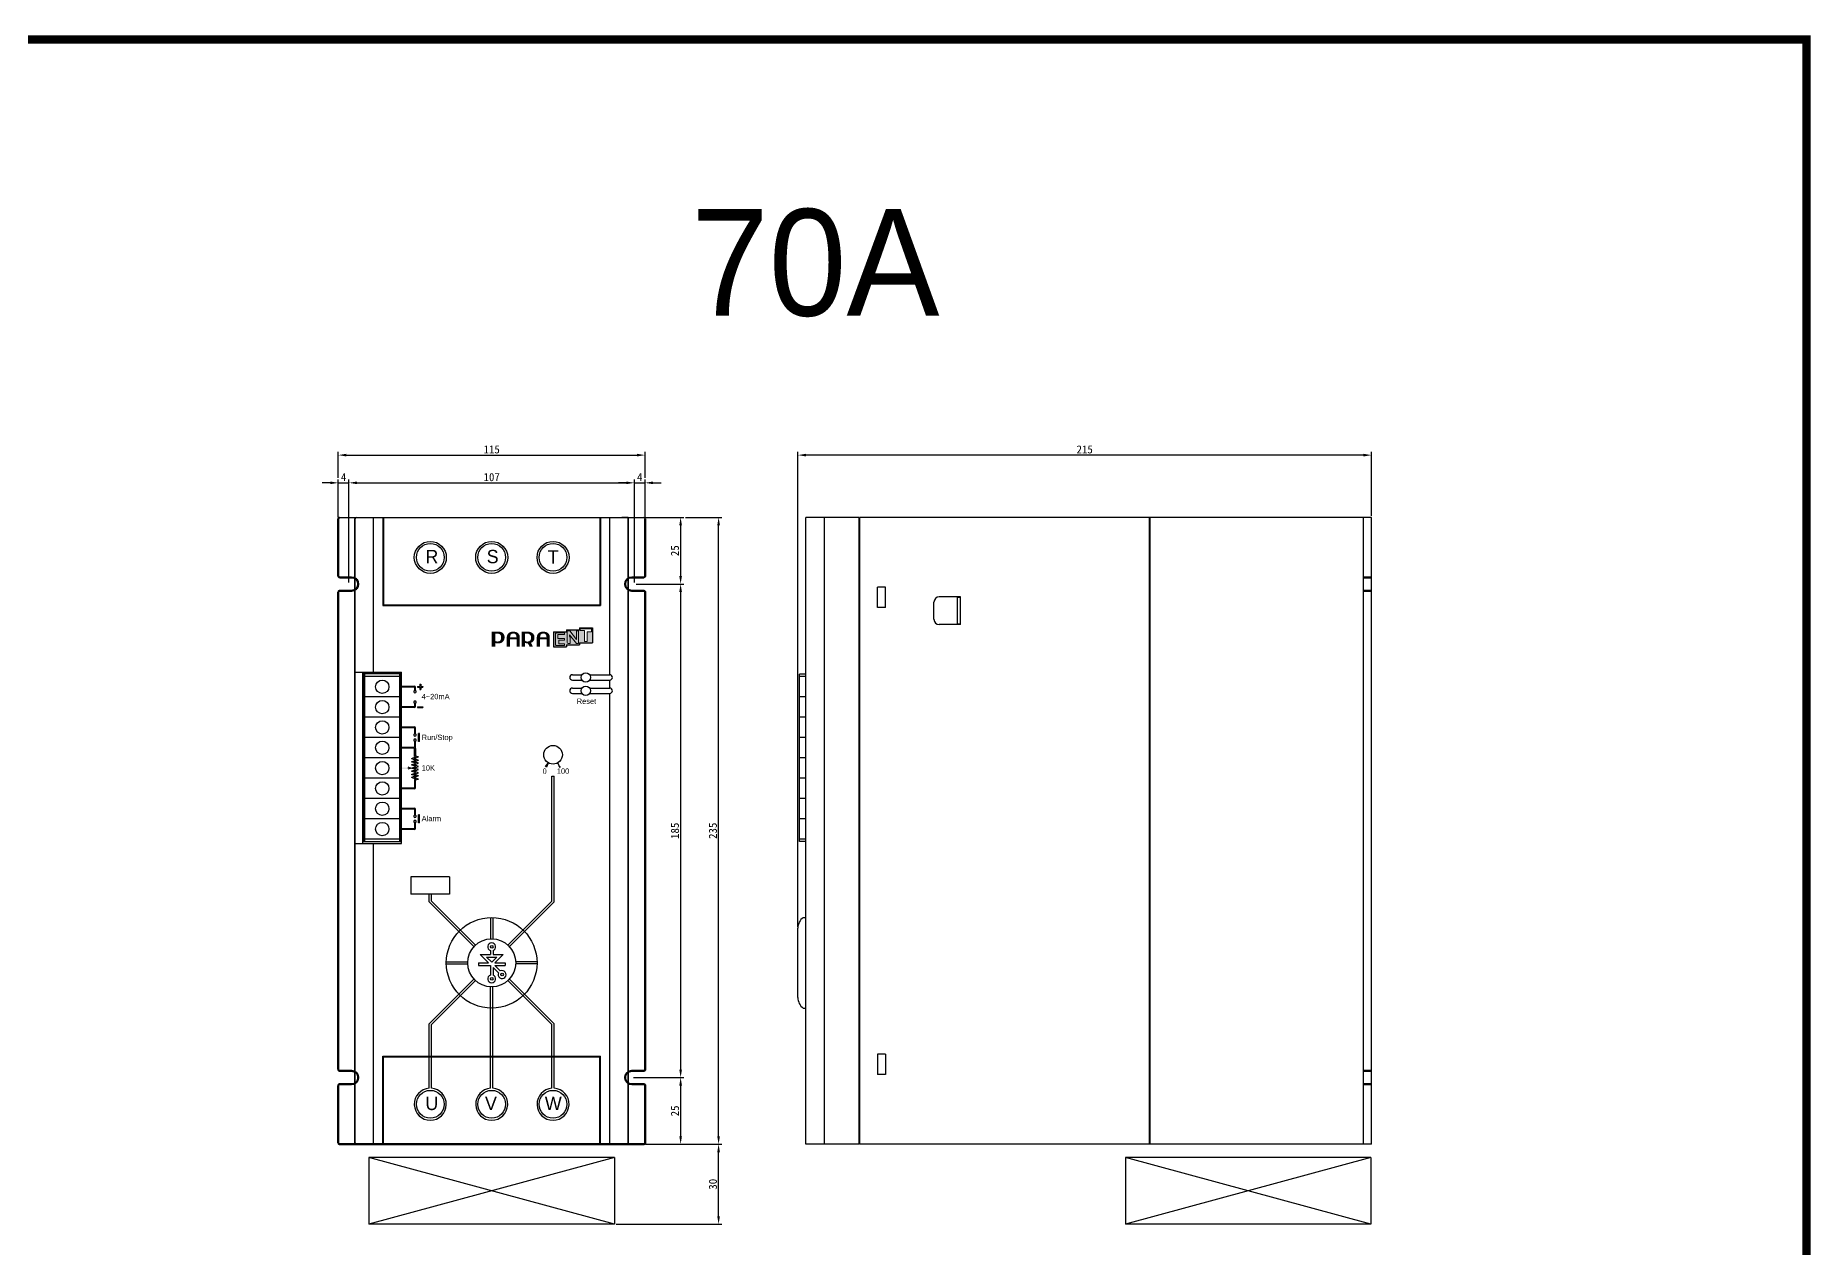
# Model space of a CAD drawing. Header units: millimetres. Extents: x 42 to 1285, y 51 to 922.
# Drawn here: x 619 to 1285, y 468 to 922 of the extents above; entities that cross this region are included whole.
import ezdxf

# ---------------------------------------------------------------- set-up
doc = ezdxf.new("R2010")
doc.units = ezdxf.units.MM
doc.layers.add('팬', color=7, linetype='Continuous')
doc.dimstyles.new('ISO-25', dxfattribs={"dimtxt": 3, "dimasz": 3, "dimexe": 1.25, "dimexo": 0.625, "dimtad": 1, "dimtxsty": 'Standard', "dimcen": 2.5, "dimclrd": 6, "dimclre": 6, "dimclrt": 1, "dimazin": 0, "dimtfac": 1, "dimtmove": 0, "dimatfit": 3, "dimfxl": 0, "dimarcsym": 0})

# ---------------------------------------------------------------- blocks, each defined once
blk = doc.blocks.new('*D19')
at = {"color": 6, "linetype": 'ByBlock', "lineweight": -2}
for p, q in [((847.98, 741.34), (862.43, 741.34)), ((861.18, 738.34), (861.18, 719.34)), ((844.48, 716.34), (862.43, 716.34))]:
    blk.add_line(p, q, dxfattribs=at)
at = {"color": 6, "linetype": 'ByBlock'}
for points in [[(860.68, 738.34), (861.68, 738.34), (861.18, 741.34)], [(860.68, 719.34), (861.68, 719.34), (861.18, 716.34)]]:
    blk.add_solid(points, dxfattribs=at)
at = {"layer": 'Defpoints', "color": 0, "linetype": 'ByBlock'}
for p in [(847.35, 741.34), (843.85, 716.34), (861.18, 716.34)]:
    blk.add_point(p, dxfattribs=at)
at = {"color": 1, "linetype": 'ByBlock', "insert": (859.06, 728.84), "char_height": 3, "attachment_point": 5, "rotation": 90}
blk.add_mtext('25', dxfattribs=at)
blk = doc.blocks.new('*D20')
at = {"color": 6, "linetype": 'ByBlock', "lineweight": -2}
for p, q in [((844.48, 716.34), (862.43, 716.34)), ((861.18, 713.34), (861.18, 534.34)), ((843.48, 531.34), (862.43, 531.34))]:
    blk.add_line(p, q, dxfattribs=at)
at = {"color": 6, "linetype": 'ByBlock'}
for points in [[(860.68, 713.34), (861.68, 713.34), (861.18, 716.34)], [(860.68, 534.34), (861.68, 534.34), (861.18, 531.34)]]:
    blk.add_solid(points, dxfattribs=at)
at = {"layer": 'Defpoints', "color": 0, "linetype": 'ByBlock'}
for p in [(843.85, 716.34), (842.85, 531.34), (861.18, 531.34)]:
    blk.add_point(p, dxfattribs=at)
at = {"color": 1, "linetype": 'ByBlock', "insert": (859.06, 623.84), "char_height": 3, "attachment_point": 5, "rotation": 90}
blk.add_mtext('185', dxfattribs=at)
blk = doc.blocks.new('*D21')
at = {"color": 6, "linetype": 'ByBlock', "lineweight": -2}
for p, q in [((843.48, 531.34), (862.43, 531.34)), ((861.18, 528.34), (861.18, 509.34)), ((847.98, 506.34), (862.43, 506.34))]:
    blk.add_line(p, q, dxfattribs=at)
at = {"color": 6, "linetype": 'ByBlock'}
for points in [[(860.68, 528.34), (861.68, 528.34), (861.18, 531.34)], [(860.68, 509.34), (861.68, 509.34), (861.18, 506.34)]]:
    blk.add_solid(points, dxfattribs=at)
at = {"layer": 'Defpoints', "color": 0, "linetype": 'ByBlock'}
for p in [(842.85, 531.34), (847.35, 506.34), (861.18, 506.34)]:
    blk.add_point(p, dxfattribs=at)
at = {"color": 1, "linetype": 'ByBlock', "insert": (859.06, 518.84), "char_height": 3, "attachment_point": 5, "rotation": 90}
blk.add_mtext('25', dxfattribs=at)
blk = doc.blocks.new('*D15')
at = {"color": 6, "linetype": 'ByBlock', "lineweight": -2}
for p, q in [((863.06, 741.34), (876.66, 741.34)), ((875.41, 509.34), (875.41, 738.34)), ((863.06, 506.34), (876.66, 506.34))]:
    blk.add_line(p, q, dxfattribs=at)
at = {"color": 6, "linetype": 'ByBlock'}
for points in [[(874.91, 738.34), (875.91, 738.34), (875.41, 741.34)], [(874.91, 509.34), (875.91, 509.34), (875.41, 506.34)]]:
    blk.add_solid(points, dxfattribs=at)
at = {"layer": 'Defpoints', "color": 0, "linetype": 'ByBlock'}
for p in [(862.43, 741.34), (875.41, 741.34), (862.43, 506.34)]:
    blk.add_point(p, dxfattribs=at)
at = {"color": 1, "linetype": 'ByBlock', "insert": (873.28, 623.84), "char_height": 3, "attachment_point": 5, "rotation": 90}
blk.add_mtext('235', dxfattribs=at)
blk = doc.blocks.new('*D22')
at = {"color": 6, "linetype": 'ByBlock', "lineweight": -2}
for p, q in [((729.85, 754.28), (726.85, 754.28)), ((732.85, 741.46), (732.85, 755.53)), ((732.85, 754.28), (736.85, 754.28)), ((736.85, 716.96), (736.85, 755.53)), ((739.85, 754.28), (742.85, 754.28))]:
    blk.add_line(p, q, dxfattribs=at)
at = {"color": 6, "linetype": 'ByBlock'}
for points in [[(729.85, 754.78), (729.85, 753.78), (732.85, 754.28)], [(739.85, 754.78), (739.85, 753.78), (736.85, 754.28)]]:
    blk.add_solid(points, dxfattribs=at)
at = {"layer": 'Defpoints', "color": 0, "linetype": 'ByBlock'}
for p in [(736.85, 754.28), (732.85, 740.84), (736.85, 716.34)]:
    blk.add_point(p, dxfattribs=at)
at = {"color": 1, "linetype": 'ByBlock', "insert": (734.85, 756.41), "char_height": 3, "attachment_point": 5}
blk.add_mtext('4', dxfattribs=at)
blk = doc.blocks.new('*D16')
at = {"color": 6, "linetype": 'ByBlock', "lineweight": -2}
for p, q in [((736.85, 716.96), (736.85, 755.53)), ((739.85, 754.28), (840.85, 754.28)), ((843.85, 716.96), (843.85, 755.53))]:
    blk.add_line(p, q, dxfattribs=at)
at = {"color": 6, "linetype": 'ByBlock'}
for points in [[(739.85, 754.78), (739.85, 753.78), (736.85, 754.28)], [(840.85, 754.78), (840.85, 753.78), (843.85, 754.28)]]:
    blk.add_solid(points, dxfattribs=at)
at = {"layer": 'Defpoints', "color": 0, "linetype": 'ByBlock'}
for p in [(843.85, 754.28), (736.85, 716.34), (843.85, 716.34)]:
    blk.add_point(p, dxfattribs=at)
at = {"color": 1, "linetype": 'ByBlock', "insert": (790.35, 756.41), "char_height": 3, "attachment_point": 5}
blk.add_mtext('107', dxfattribs=at)
blk = doc.blocks.new('*D23')
at = {"color": 6, "linetype": 'ByBlock', "lineweight": -2}
for p, q in [((840.85, 754.28), (837.85, 754.28)), ((843.85, 716.96), (843.85, 755.53)), ((843.85, 754.28), (847.85, 754.28)), ((847.85, 741.46), (847.85, 755.53)), ((850.85, 754.28), (853.85, 754.28))]:
    blk.add_line(p, q, dxfattribs=at)
at = {"color": 6, "linetype": 'ByBlock'}
for points in [[(840.85, 754.78), (840.85, 753.78), (843.85, 754.28)], [(850.85, 754.78), (850.85, 753.78), (847.85, 754.28)]]:
    blk.add_solid(points, dxfattribs=at)
at = {"layer": 'Defpoints', "color": 0, "linetype": 'ByBlock'}
for p in [(847.85, 754.28), (847.85, 740.84), (843.85, 716.34)]:
    blk.add_point(p, dxfattribs=at)
at = {"color": 1, "linetype": 'ByBlock', "insert": (845.85, 756.41), "char_height": 3, "attachment_point": 5}
blk.add_mtext('4', dxfattribs=at)
blk = doc.blocks.new('*D17')
at = {"color": 6, "linetype": 'ByBlock', "lineweight": -2}
for p, q in [((732.85, 756.16), (732.85, 765.92)), ((847.85, 756.16), (847.85, 765.92)), ((735.85, 764.67), (844.85, 764.67))]:
    blk.add_line(p, q, dxfattribs=at)
at = {"color": 6, "linetype": 'ByBlock'}
for points in [[(735.85, 765.17), (735.85, 764.17), (732.85, 764.67)], [(844.85, 765.17), (844.85, 764.17), (847.85, 764.67)]]:
    blk.add_solid(points, dxfattribs=at)
at = {"layer": 'Defpoints', "color": 0, "linetype": 'ByBlock'}
for p in [(847.85, 764.67), (732.85, 755.53), (847.85, 755.53)]:
    blk.add_point(p, dxfattribs=at)
at = {"color": 1, "linetype": 'ByBlock', "insert": (790.35, 766.79), "char_height": 3, "attachment_point": 5}
blk.add_mtext('115', dxfattribs=at)
blk = doc.blocks.new('*D25')
at = {"color": 6, "linetype": 'ByBlock', "lineweight": -2}
for p, q in [((905.14, 587.87), (905.14, 765.92)), ((1120.14, 741.96), (1120.14, 765.92)), ((1117.14, 764.67), (908.14, 764.67))]:
    blk.add_line(p, q, dxfattribs=at)
at = {"color": 6, "linetype": 'ByBlock'}
for points in [[(908.14, 765.17), (908.14, 764.17), (905.14, 764.67)], [(1117.14, 765.17), (1117.14, 764.17), (1120.14, 764.67)]]:
    blk.add_solid(points, dxfattribs=at)
at = {"layer": 'Defpoints', "color": 0, "linetype": 'ByBlock'}
for p in [(905.14, 764.67), (1120.14, 741.34), (905.14, 587.24)]:
    blk.add_point(p, dxfattribs=at)
at = {"color": 1, "linetype": 'ByBlock', "insert": (1012.64, 766.79), "char_height": 3, "attachment_point": 5}
blk.add_mtext('215', dxfattribs=at)
blk = doc.blocks.new('*D18')
at = {"color": 6, "lineweight": -2}
for p, q in [((847.98, 506.34), (876.66, 506.34)), ((875.41, 479.34), (875.41, 503.34)), ((836.98, 476.34), (876.66, 476.34))]:
    blk.add_line(p, q, dxfattribs=at)
at = {"color": 6}
for points in [[(874.91, 503.34), (875.91, 503.34), (875.41, 506.34)], [(874.91, 479.34), (875.91, 479.34), (875.41, 476.34)]]:
    blk.add_solid(points, dxfattribs=at)
at = {"layer": 'Defpoints', "color": 0}
for p in [(847.35, 506.34), (875.41, 506.34), (836.35, 476.34)]:
    blk.add_point(p, dxfattribs=at)
at = {"color": 1, "insert": (873.28, 491.34), "char_height": 3, "attachment_point": 5, "rotation": 90}
blk.add_mtext('30', dxfattribs=at)

msp = doc.modelspace()

# ---------------------------------------------------------------- hatches: boundary and pattern name
h = msp.add_hatch(color=3)
h.paths.add_polyline_path([(828.102, 699.963), (823.227, 699.963), (823.227, 699.213), (818.352, 699.213), (818.352, 698.463), (813.477, 698.463), (813.477, 692.838), (818.352, 692.838), (818.352, 693.588), (823.227, 693.588), (823.227, 694.338), (828.102, 694.338)])
h.paths.add_polyline_path([(823.526, 698.947), (823.528, 699.542), (827.807, 699.543), (827.807, 698.387), (826.161, 698.387), (826.154, 694.757), (825.17, 694.757), (825.16, 698.938)], flags=16)
h = msp.add_hatch(color=256)
edge = h.paths.add_edge_path()
edge.add_spline(control_points=[(793.577, 695.189), (793.366, 694.951), (793.054, 694.792), (792.57, 694.792), (792.457, 694.792), (792.294, 694.806), (792.089, 694.851), (791.882, 694.896), (791.772, 695.005), (791.721, 695.056), (791.721, 695.133), (791.721, 697.582), (791.721, 697.728), (791.856, 697.728), (792.626, 697.728), (792.626, 697.728), (793.069, 697.728), (793.362, 697.605), (793.575, 697.363), (793.797, 697.11), (793.865, 696.689), (793.865, 696.319), (793.865, 695.944), (793.795, 695.433), (793.577, 695.189)], knot_values=[0, 0, 0, 0, 1, 1, 1, 2, 2, 2, 3, 3, 3, 4, 4, 4, 5, 5, 5, 6, 6, 6, 7, 7, 7, 8, 8, 8, 8], degree=3, periodic=0)
edge = h.paths.add_edge_path(flags=16)
edge.add_spline(control_points=[(792.667, 698.49), (792.667, 698.49), (790.592, 698.49), (790.592, 698.49), (790.592, 698.49), (790.394, 698.49), (790.394, 698.49), (790.394, 698.49), (790.394, 692.838), (790.394, 692.838), (790.394, 692.838), (791.721, 692.838), (791.721, 692.838), (791.721, 692.838), (791.721, 694.017), (791.721, 694.204), (791.85, 694.159), (792.023, 694.069), (792.625, 694.051), (793.263, 694.031), (794.189, 694.241), (794.595, 694.736), (794.991, 695.22), (795.191, 695.75), (795.191, 696.311), (795.191, 696.972), (794.966, 697.533), (794.52, 697.977), (794.075, 698.422), (793.452, 698.49), (792.667, 698.49)], knot_values=[0, 0, 0, 0, 1, 1, 1, 2, 2, 2, 3, 3, 3, 4, 4, 4, 5, 5, 5, 6, 6, 6, 7, 7, 7, 8, 8, 8, 9, 9, 9, 10, 10, 10, 10], degree=3, periodic=0)
h = msp.add_hatch(color=256)
edge = h.paths.add_edge_path()
edge.add_spline(control_points=[(799.665, 696.348), (799.518, 696.348), (797.265, 696.348), (797.254, 696.348), (797.254, 696.349), (797.254, 696.372), (797.254, 696.372), (797.254, 696.681), (797.341, 697.218), (797.532, 697.436), (797.705, 697.634), (798.027, 697.813), (798.44, 697.813), (798.853, 697.813), (799.141, 697.682), (799.347, 697.475), (799.553, 697.27), (799.665, 696.68), (799.665, 696.371), (799.665, 696.371), (799.665, 696.356), (799.665, 696.348)], knot_values=[0, 0, 0, 0, 1, 1, 1, 2, 2, 2, 3, 3, 3, 4, 4, 4, 5, 5, 5, 6, 6, 6, 7, 7, 7, 7], degree=3, periodic=0)
edge = h.paths.add_edge_path(flags=16)
edge.add_spline(control_points=[(798.44, 698.489), (797.543, 698.489), (796.971, 698.259), (796.587, 697.805), (796.21, 697.361), (796.019, 696.983), (796.019, 696.45), (796.019, 696.45), (796.019, 692.838), (796.019, 692.838), (796.019, 692.838), (797.254, 692.838), (797.254, 692.838), (797.254, 692.838), (797.254, 694.531), (797.254, 695.633), (797.265, 695.633), (799.518, 695.633), (799.665, 695.633), (799.665, 695.485), (799.665, 692.838), (799.665, 692.838), (799.665, 692.838), (800.9, 692.838), (800.9, 692.838), (800.9, 692.838), (800.9, 696.45), (800.9, 696.45), (800.9, 696.983), (800.709, 697.361), (800.332, 697.805), (799.947, 698.259), (799.336, 698.489), (798.44, 698.489)], knot_values=[0, 0, 0, 0, 1, 1, 1, 2, 2, 2, 3, 3, 3, 4, 4, 4, 5, 5, 5, 6, 6, 6, 7, 7, 7, 8, 8, 8, 9, 9, 9, 10, 10, 10, 11, 11, 11, 11], degree=3, periodic=0)
h = msp.add_hatch(color=256)
edge = h.paths.add_edge_path()
edge.add_spline(control_points=[(804.771, 695.135), (804.511, 694.896), (804.196, 694.775), (803.757, 694.775), (803.637, 694.775), (803.48, 694.794), (803.333, 694.845), (803.197, 694.891), (802.929, 695.034), (802.892, 695.072), (802.892, 695.153), (802.892, 697.622), (802.892, 697.767), (803.027, 697.767), (803.876, 697.767), (803.876, 697.767), (804.269, 697.767), (804.5, 697.565), (804.747, 697.311), (804.995, 697.056), (805.115, 696.642), (805.115, 696.29), (805.115, 695.911), (805.029, 695.374), (804.771, 695.135)], knot_values=[0, 0, 0, 0, 1, 1, 1, 2, 2, 2, 3, 3, 3, 4, 4, 4, 5, 5, 5, 6, 6, 6, 7, 7, 7, 8, 8, 8, 8], degree=3, periodic=0)
edge = h.paths.add_edge_path(flags=16)
edge.add_spline(control_points=[(803.917, 698.49), (803.917, 698.49), (801.842, 698.49), (801.842, 698.49), (801.842, 698.49), (801.644, 698.49), (801.644, 698.49), (801.644, 698.49), (801.644, 692.838), (801.644, 692.838), (801.644, 692.838), (802.892, 692.838), (802.892, 692.838), (802.892, 692.838), (802.892, 694.067), (802.892, 694.25), (803.031, 694.206), (803.164, 694.17), (803.285, 694.15), (803.287, 694.15), (803.676, 694.098), (803.772, 694.085), (803.978, 693.944), (804.146, 693.66), (804.268, 693.475), (804.4, 693.275), (804.552, 692.838), (804.552, 692.838), (804.552, 692.838), (805.746, 692.838), (805.746, 692.838), (805.746, 692.838), (805.58, 693.5), (805.416, 693.76), (805.316, 693.919), (805.172, 694.076), (804.997, 694.235), (805.361, 694.392), (805.71, 694.615), (805.953, 694.904), (806.277, 695.29), (806.402, 695.753), (806.402, 696.281), (806.402, 696.995), (806.209, 697.417), (805.75, 697.847), (805.295, 698.273), (804.678, 698.49), (803.917, 698.49)], knot_values=[0, 0, 0, 0, 1, 1, 1, 2, 2, 2, 3, 3, 3, 4, 4, 4, 5, 5, 5, 6, 6, 6, 7, 7, 7, 8, 8, 8, 9, 9, 9, 10, 10, 10, 11, 11, 11, 12, 12, 12, 13, 13, 13, 14, 14, 14, 15, 15, 15, 16, 16, 16, 16], degree=3, periodic=0)
h = msp.add_hatch(color=256)
edge = h.paths.add_edge_path()
edge.add_spline(control_points=[(810.915, 696.348), (810.768, 696.348), (808.515, 696.348), (808.504, 696.348), (808.504, 696.349), (808.504, 696.372), (808.504, 696.372), (808.504, 696.681), (808.591, 697.218), (808.782, 697.436), (808.955, 697.634), (809.277, 697.813), (809.69, 697.813), (810.103, 697.813), (810.391, 697.682), (810.597, 697.475), (810.803, 697.27), (810.915, 696.68), (810.915, 696.371), (810.915, 696.371), (810.915, 696.356), (810.915, 696.348)], knot_values=[0, 0, 0, 0, 1, 1, 1, 2, 2, 2, 3, 3, 3, 4, 4, 4, 5, 5, 5, 6, 6, 6, 7, 7, 7, 7], degree=3, periodic=0)
edge = h.paths.add_edge_path(flags=16)
edge.add_spline(control_points=[(809.69, 698.489), (808.793, 698.489), (808.221, 698.259), (807.837, 697.805), (807.46, 697.361), (807.269, 696.983), (807.269, 696.45), (807.269, 696.45), (807.269, 692.838), (807.269, 692.838), (807.269, 692.838), (808.504, 692.838), (808.504, 692.838), (808.504, 692.838), (808.504, 694.531), (808.504, 695.633), (808.515, 695.633), (810.768, 695.633), (810.915, 695.633), (810.915, 695.485), (810.915, 692.838), (810.915, 692.838), (810.915, 692.838), (812.15, 692.838), (812.15, 692.838), (812.15, 692.838), (812.15, 696.45), (812.15, 696.45), (812.15, 696.983), (811.959, 697.361), (811.582, 697.805), (811.197, 698.259), (810.586, 698.489), (809.69, 698.489)], knot_values=[0, 0, 0, 0, 1, 1, 1, 2, 2, 2, 3, 3, 3, 4, 4, 4, 5, 5, 5, 6, 6, 6, 7, 7, 7, 8, 8, 8, 9, 9, 9, 10, 10, 10, 11, 11, 11, 11], degree=3, periodic=0)
h = msp.add_hatch(color=7)
h.paths.add_polyline_path([(761.402, 626.905), (761.402, 624.798, -0.4142136), (761.302, 624.698), (756.602, 624.698), (756.602, 624.298), (761.302, 624.298, 0.4142136), (761.802, 624.798), (761.802, 626.905, 4.2651609)])
h.paths.add_polyline_path([(761.802, 629.711), (761.802, 631.818, 0.4142136), (761.302, 632.318), (756.602, 632.318), (756.602, 631.918), (761.302, 631.918, -0.4142136), (761.402, 631.818), (761.402, 629.711, 4.2651609)])
h.paths.add_polyline_path([(763.252, 629.808), (762.952, 629.808), (762.952, 626.808), (763.252, 626.808)])
h.paths.add_polyline_path([(758.902, 647.758), (758.902, 647.558), (756.602, 647.558), (756.602, 647.158), (758.902, 647.158), (758.902, 646.958), (760.102, 647.358)], flags=17)
h.paths.add_polyline_path([(761.802, 642.793), (762.962, 643.201), (761.275, 643.795), (762.962, 644.389), (761.275, 644.982), (762.962, 645.576), (761.275, 646.17), (762.962, 646.764), (761.275, 647.358), (762.962, 647.952), (761.275, 648.546), (762.962, 649.139), (761.275, 649.733), (762.962, 650.327), (761.275, 650.921), (762.962, 651.515), (761.802, 651.923), (761.802, 654.678, 0.1622668), (761.702, 654.978, 0.1622668), (761.802, 655.278), (761.802, 657.385, 4.2651609), (761.402, 657.385), (761.402, 655.278, -0.4142136), (761.302, 655.178), (756.602, 655.178), (756.602, 654.778), (761.302, 654.778, -0.4142136), (761.402, 654.678), (761.402, 651.7), (761.93, 651.515), (760.243, 650.921), (761.93, 650.327), (760.243, 649.733), (761.93, 649.139), (760.243, 648.546), (761.93, 647.952), (760.243, 647.358), (761.93, 646.764), (760.243, 646.17), (761.93, 645.576), (760.243, 644.982), (761.93, 644.389), (760.243, 643.795), (761.93, 643.201), (761.402, 643.015), (761.402, 640.038, -0.4142136), (761.302, 639.938), (756.602, 639.938), (756.602, 639.538), (761.302, 639.538, 0.4142136), (761.802, 640.038)])
h.paths.add_polyline_path([(756.602, 662.798), (756.602, 662.398), (761.302, 662.398, -0.4142136), (761.402, 662.298), (761.402, 660.191, 4.2651609), (761.802, 660.191), (761.802, 662.298, 0.4142136), (761.302, 662.798)])
h.paths.add_polyline_path([(763.252, 660.288), (762.952, 660.288), (762.952, 657.288), (763.252, 657.288)])
h.paths.add_polyline_path([(761.802, 671.625, 4.2651609), (761.402, 671.625), (761.402, 670.518, -0.4142136), (761.302, 670.418), (756.602, 670.418), (756.602, 670.018), (761.302, 670.018, 0.4142136), (761.802, 670.518)])
h.paths.add_polyline_path([(761.802, 676.431), (761.802, 677.538, 0.4142136), (761.302, 678.038), (756.602, 678.038), (756.602, 677.638), (761.302, 677.638, -0.4142136), (761.402, 677.538), (761.402, 676.431, 4.2651609)])
h.paths.add_polyline_path([(763.752, 677.988), (763.752, 678.838), (763.452, 678.838), (763.452, 677.988), (762.602, 677.988), (762.602, 677.688), (763.452, 677.688), (763.452, 676.838), (763.752, 676.838), (763.752, 677.688), (764.602, 677.688), (764.602, 677.988)])
h.paths.add_polyline_path([(762.602, 670.368), (762.602, 670.068), (764.602, 670.068), (764.602, 670.368)])
h = msp.add_hatch(color=7)
h.paths.add_polyline_path([(811.502, 649.134), (810.579, 647.934), (810.925, 647.734)])
h.paths.add_polyline_path([(815.779, 647.734), (816.125, 647.934), (815.202, 649.134)])

# ---------------------------------------------------------------- linework, layer by layer
at = {"linetype": 'ByBlock', "lineweight": 50}
for p, q in [((732.852, 719.338), (732.852, 740.838)), ((847.852, 719.338), (847.852, 740.838)), ((733.352, 718.838), (737.852, 718.838)), ((847.352, 718.838), (842.852, 718.838)), ((1120.138, 718.838), (1117.138, 718.838)), ((732.852, 534.338), (732.852, 713.338)), ((733.352, 713.838), (737.852, 713.838)), ((847.352, 713.838), (842.852, 713.838)), ((847.852, 534.338), (847.852, 713.338)), ((1120.138, 713.838), (1117.138, 713.838)), ((733.352, 533.838), (737.852, 533.838)), ((847.352, 533.838), (842.852, 533.838)), ((1120.138, 533.838), (1117.138, 533.838)), ((732.852, 506.838), (732.852, 528.338)), ((733.352, 528.838), (737.852, 528.838)), ((847.352, 528.838), (842.852, 528.838)), ((847.852, 506.838), (847.852, 528.338)), ((1120.138, 528.838), (1117.138, 528.838)), ((733.352, 506.338), (847.352, 506.338))]:
    msp.add_line(p, q, dxfattribs=at)
at = {"linetype": 'ByBlock'}
for p, q in [((733.352, 741.338), (847.352, 741.338)), ((739.102, 506.838), (739.102, 740.838)), ((739.152, 741.338), (741.552, 741.338)), ((739.152, 506.338), (739.152, 741.338)), ((739.602, 741.338), (841.102, 741.338)), ((740.552, 741.338), (840.152, 741.338)), ((746.102, 683.338), (746.102, 741.338)), ((749.602, 741.338), (749.602, 708.338)), ((749.802, 741.338), (749.802, 708.538)), ((830.902, 741.338), (830.902, 708.538)), ((831.102, 741.338), (831.102, 708.338)), ((834.602, 682.338), (834.602, 741.338)), ((841.552, 741.338), (839.152, 741.338)), ((841.552, 506.338), (841.552, 741.338)), ((841.602, 506.838), (841.602, 740.838)), ((908.138, 506.338), (908.138, 741.338)), ((928.138, 741.338), (908.138, 741.338)), ((915.138, 506.338), (915.138, 741.338)), ((928.138, 506.338), (928.138, 741.338)), ((928.338, 506.338), (928.338, 741.338)), ((978.338, 741.338), (928.338, 741.338)), ((1036.938, 741.338), (928.338, 741.338)), ((1120.138, 741.338), (1025.138, 741.338)), ((1036.938, 506.338), (1036.938, 741.338)), ((1037.138, 506.338), (1037.138, 741.338)), ((1117.138, 506.338), (1117.138, 741.338)), ((1120.138, 506.338), (1120.138, 741.338)), ((934.938, 707.538), (934.938, 715.138)), ((937.938, 715.138), (934.938, 715.138)), ((937.938, 707.538), (937.938, 715.138)), ((749.802, 708.538), (830.902, 708.538)), ((937.938, 707.538), (934.938, 707.538)), ((956.138, 703.138), (956.138, 709.538)), ((966.138, 711.538), (958.138, 711.538)), ((964.938, 701.338), (964.938, 711.338)), ((966.138, 711.338), (964.938, 711.338)), ((966.138, 701.138), (966.138, 711.538)), ((966.138, 701.138), (958.138, 701.138)), ((966.138, 701.338), (964.938, 701.338)), ((739.102, 683.338), (756.602, 683.338)), ((742.102, 619.038), (742.102, 683.338)), ((742.352, 619.668), (742.352, 682.668)), ((756.352, 682.668), (742.352, 682.668)), ((756.352, 681.648), (742.352, 681.648)), ((742.852, 619.668), (742.852, 682.668)), ((755.852, 682.668), (755.852, 619.668)), ((756.352, 682.668), (756.352, 619.668)), ((756.602, 619.038), (756.602, 683.338)), ((820.602, 682.338), (824.166, 682.338)), ((820.602, 680.338), (824.166, 680.338)), ((827.038, 682.338), (834.602, 682.338)), ((827.038, 680.338), (834.602, 680.338)), ((834.602, 677.338), (834.602, 680.338)), ((905.738, 619.788), (905.738, 682.548)), ((908.138, 682.548), (905.738, 682.548)), ((908.138, 681.648), (905.738, 681.648)), ((756.352, 674.028), (742.352, 674.028)), ((820.602, 677.338), (824.166, 677.338)), ((820.602, 675.338), (824.166, 675.338)), ((827.038, 677.338), (834.602, 677.338)), ((827.038, 675.338), (834.602, 675.338)), ((834.602, 506.338), (834.602, 675.338)), ((908.138, 674.028), (905.738, 674.028)), ((756.352, 666.408), (742.352, 666.408)), ((908.138, 666.408), (905.738, 666.408)), ((756.352, 658.788), (742.352, 658.788)), ((908.138, 658.788), (905.738, 658.788)), ((756.352, 651.168), (742.352, 651.168)), ((908.138, 651.168), (905.738, 651.168)), ((756.352, 643.548), (742.352, 643.548)), ((812.952, 597.504), (812.952, 644.338)), ((812.952, 644.338), (813.752, 644.338)), ((813.752, 597.172), (813.752, 644.338)), ((908.138, 643.548), (905.738, 643.548)), ((756.352, 635.928), (742.352, 635.928)), ((908.138, 635.928), (905.738, 635.928)), ((908.138, 635.928), (905.738, 635.928)), ((756.352, 628.308), (742.352, 628.308)), ((908.138, 628.308), (905.738, 628.308)), ((739.102, 619.038), (756.602, 619.038)), ((756.352, 620.688), (742.352, 620.688)), ((756.352, 619.668), (742.352, 619.668)), ((746.102, 506.338), (746.102, 619.038)), ((908.138, 620.688), (905.738, 620.688)), ((908.138, 619.788), (905.738, 619.788)), ((774.602, 606.588), (760.102, 606.588)), ((760.102, 606.588), (760.102, 600.088)), ((774.602, 606.588), (774.602, 600.088)), ((774.602, 600.088), (760.102, 600.088)), ((766.952, 597.172), (766.952, 600.088)), ((767.752, 597.504), (767.752, 600.088)), ((766.952, 597.172), (783.712, 580.413)), ((767.752, 597.504), (784.277, 580.978)), ((812.952, 597.504), (796.427, 580.978)), ((813.752, 597.172), (796.993, 580.413)), ((789.952, 591.333), (789.952, 583.329)), ((790.752, 591.333), (790.752, 583.329)), ((905.138, 561.338), (905.138, 587.338)), ((907.138, 591.338), (908.138, 591.338)), ((789.852, 578.924), (789.852, 577.451)), ((790.852, 578.924), (790.852, 577.451)), ((773.357, 574.737), (781.361, 574.737)), ((773.357, 573.937), (781.361, 573.937)), ((785.352, 574.338), (789.145, 574.338)), ((785.352, 574.338), (785.352, 573.338)), ((785.352, 573.338), (789.852, 573.338)), ((786.032, 577.451), (789.852, 577.451)), ((786.032, 577.451), (789.145, 574.338)), ((788.446, 576.451), (792.258, 576.451)), ((788.446, 576.451), (790.352, 574.545)), ((789.852, 573.338), (789.852, 569.752)), ((792.258, 576.451), (790.352, 574.545)), ((790.852, 577.451), (794.672, 577.451)), ((790.852, 572.631), (790.852, 569.752)), ((790.852, 572.631), (792.888, 570.595)), ((794.672, 577.451), (791.559, 574.338)), ((791.559, 574.338), (795.352, 574.338)), ((791.559, 573.338), (795.352, 573.338)), ((791.559, 573.338), (793.595, 571.302)), ((795.352, 574.338), (795.352, 573.338)), ((807.347, 574.737), (799.343, 574.737)), ((807.347, 573.937), (799.343, 573.937)), ((766.952, 551.503), (783.712, 568.263)), ((767.752, 551.172), (784.277, 567.697)), ((812.952, 551.172), (796.427, 567.697)), ((813.752, 551.503), (796.993, 568.263)), ((789.952, 539.338), (789.952, 565.347)), ((790.752, 539.338), (790.752, 565.347)), ((907.138, 557.338), (908.138, 557.338)), ((766.952, 539.338), (766.952, 551.503)), ((767.752, 539.338), (767.752, 551.172)), ((812.952, 539.338), (812.952, 551.172)), ((813.752, 539.338), (813.752, 551.503)), ((749.602, 506.338), (749.602, 539.338)), ((749.602, 539.338), (831.102, 539.338)), ((749.802, 506.338), (749.802, 539.138)), ((749.802, 539.138), (830.902, 539.138)), ((766.952, 527.324), (766.952, 539.138)), ((767.752, 527.324), (767.752, 539.138)), ((789.952, 527.324), (789.952, 539.138)), ((790.752, 527.324), (790.752, 539.138)), ((812.952, 527.324), (812.952, 539.138)), ((813.752, 527.324), (813.752, 539.138)), ((830.902, 506.338), (830.902, 539.138)), ((831.102, 506.338), (831.102, 539.338)), ((937.938, 540.138), (934.938, 540.138)), ((934.938, 540.138), (934.938, 532.538)), ((937.938, 540.138), (937.938, 532.538)), ((937.938, 532.538), (934.938, 532.538)), ((739.152, 506.338), (741.552, 506.338)), ((739.602, 506.338), (841.102, 506.338)), ((740.552, 506.338), (840.152, 506.338)), ((841.552, 506.338), (839.152, 506.338)), ((928.138, 506.338), (908.138, 506.338)), ((1036.938, 506.338), (928.338, 506.338)), ((1120.138, 506.338), (1025.138, 506.338))]:
    msp.add_line(p, q, dxfattribs=at)
for p, q in [((749.602, 708.338), (831.102, 708.338)), ((763.452, 678.838), (763.452, 677.988)), ((763.452, 678.838), (763.752, 678.838)), ((763.752, 678.838), (763.752, 677.988)), ((756.602, 678.038), (761.302, 678.038)), ((761.302, 677.638), (756.602, 677.638)), ((761.402, 677.538), (761.402, 676.431)), ((761.802, 676.431), (761.802, 677.538)), ((762.602, 677.988), (763.452, 677.988)), ((762.602, 677.988), (762.602, 677.688)), ((762.602, 677.688), (763.452, 677.688)), ((763.452, 677.688), (763.452, 676.838)), ((763.452, 676.838), (763.752, 676.838)), ((763.752, 677.988), (764.602, 677.988)), ((763.752, 677.688), (764.602, 677.688)), ((763.752, 677.688), (763.752, 676.838)), ((764.602, 677.988), (764.602, 677.688)), ((756.602, 670.418), (761.302, 670.418)), ((761.302, 670.018), (756.602, 670.018)), ((761.402, 671.625), (761.402, 670.518)), ((761.802, 670.518), (761.802, 671.625)), ((762.602, 670.368), (764.602, 670.368)), ((762.602, 670.368), (762.602, 670.068)), ((762.602, 670.068), (764.602, 670.068)), ((764.602, 670.368), (764.602, 670.068)), ((756.602, 662.798), (761.302, 662.798)), ((761.302, 662.398), (756.602, 662.398)), ((761.402, 662.298), (761.402, 660.191)), ((761.802, 660.191), (761.802, 662.298)), ((762.952, 657.288), (762.952, 660.288)), ((763.252, 660.288), (762.952, 660.288)), ((763.252, 657.288), (763.252, 660.288)), ((756.602, 655.178), (761.302, 655.178)), ((761.302, 654.778), (756.602, 654.778)), ((761.402, 657.385), (761.402, 655.278)), ((761.402, 651.7), (761.402, 654.678)), ((761.802, 655.278), (761.802, 657.385)), ((761.802, 654.678), (761.802, 651.923)), ((763.252, 657.288), (762.952, 657.288)), ((758.902, 647.758), (760.102, 647.358)), ((760.102, 647.358), (758.902, 646.958)), ((760.243, 650.921), (761.93, 651.515)), ((760.243, 650.921), (761.93, 650.327)), ((760.243, 649.733), (761.93, 650.327)), ((761.93, 649.139), (760.243, 649.733)), ((760.243, 648.546), (761.93, 649.139)), ((761.93, 647.952), (760.243, 648.546)), ((760.243, 647.358), (761.93, 647.952)), ((761.93, 646.764), (760.243, 647.358)), ((760.243, 646.17), (761.93, 646.764)), ((761.93, 645.576), (760.243, 646.17)), ((760.243, 644.982), (761.93, 645.576)), ((761.275, 650.921), (762.962, 651.515)), ((761.275, 650.921), (762.962, 650.327)), ((761.275, 649.733), (762.962, 650.327)), ((762.962, 649.139), (761.275, 649.733)), ((761.275, 648.546), (762.962, 649.139)), ((762.962, 647.952), (761.275, 648.546)), ((761.275, 647.358), (762.962, 647.952)), ((762.962, 646.764), (761.275, 647.358)), ((761.275, 646.17), (762.962, 646.764)), ((762.962, 645.576), (761.275, 646.17)), ((761.275, 644.982), (762.962, 645.576)), ((761.402, 651.7), (761.93, 651.515)), ((761.802, 651.923), (762.962, 651.515)), ((810.579, 647.934), (811.502, 649.134)), ((810.925, 647.734), (810.579, 647.934)), ((811.502, 649.134), (810.925, 647.734)), ((815.202, 649.134), (815.779, 647.734)), ((815.779, 647.734), (816.125, 647.934)), ((756.602, 639.938), (761.302, 639.938)), ((761.302, 639.538), (756.602, 639.538)), ((761.93, 644.389), (760.243, 644.982)), ((761.93, 644.389), (760.243, 643.795)), ((761.93, 643.201), (760.243, 643.795)), ((762.962, 644.389), (761.275, 644.982)), ((762.962, 644.389), (761.275, 643.795)), ((762.962, 643.201), (761.275, 643.795)), ((761.93, 643.201), (761.402, 643.015)), ((761.402, 643.015), (761.402, 640.038)), ((762.962, 643.201), (761.802, 642.793)), ((761.802, 640.038), (761.802, 642.793)), ((756.602, 632.318), (761.302, 632.318)), ((761.302, 631.918), (756.602, 631.918)), ((761.402, 631.818), (761.402, 629.711)), ((761.402, 626.905), (761.402, 624.798)), ((761.802, 629.711), (761.802, 631.818)), ((761.802, 624.798), (761.802, 626.905)), ((762.952, 626.808), (762.952, 629.808)), ((763.252, 629.808), (762.952, 629.808)), ((762.952, 627.213), (762.952, 629.403)), ((763.252, 626.808), (762.952, 626.808)), ((763.252, 626.808), (763.252, 629.808)), ((756.602, 624.698), (761.302, 624.698)), ((761.302, 624.298), (756.602, 624.298))]:
    msp.add_line(p, q)
at = {"color": 3}
for p, q in [((818.352, 699.213), (818.352, 698.463)), ((818.352, 699.213), (823.227, 699.213)), ((823.227, 699.963), (823.227, 699.213)), ((823.227, 699.963), (828.102, 699.963)), ((828.102, 699.963), (828.102, 694.338)), ((813.477, 698.463), (813.477, 692.838)), ((813.477, 698.463), (818.352, 698.463)), ((813.477, 692.838), (818.352, 692.838)), ((818.352, 693.588), (818.352, 692.838)), ((818.352, 693.588), (823.227, 693.588)), ((823.227, 694.338), (823.227, 693.588)), ((823.227, 694.338), (828.102, 694.338))]:
    msp.add_line(p, q, dxfattribs=at)
at = {"color": 3, "linetype": 'Continuous', "lineweight": 0}
for p, q in [((819.004, 698.841), (819.61, 698.84)), ((819.61, 698.84), (822.102, 695.535)), ((822.102, 695.535), (822.095, 698.766)), ((822.095, 698.766), (822.943, 698.766)), ((822.943, 698.766), (822.943, 694.034)), ((823.528, 699.542), (823.526, 698.947)), ((823.526, 698.947), (825.16, 698.938)), ((827.807, 699.543), (823.528, 699.542)), ((825.16, 698.938), (825.17, 694.757)), ((827.807, 698.387), (827.807, 699.543)), ((814.241, 693.686), (814.241, 697.613)), ((817.588, 697.99), (814.636, 697.99)), ((817.588, 693.311), (814.642, 693.31)), ((817.588, 697.402), (815.183, 697.402)), ((815.183, 697.402), (815.183, 695.941)), ((815.183, 695.941), (817.588, 695.941)), ((817.588, 695.354), (815.582, 695.354)), ((815.582, 695.354), (815.582, 693.904)), ((815.582, 693.904), (817.588, 693.904)), ((817.588, 697.99), (817.588, 697.402)), ((817.588, 695.941), (817.588, 695.354)), ((817.588, 693.904), (817.588, 693.311)), ((818.636, 694.415), (818.636, 698.48)), ((819.809, 694.035), (819.005, 694.035)), ((819.493, 697.353), (819.492, 696.742)), ((819.492, 696.742), (819.8, 696.364)), ((822.085, 694.025), (819.493, 697.353)), ((819.8, 696.364), (819.809, 694.035)), ((822.943, 694.034), (822.085, 694.025)), ((825.17, 694.757), (826.154, 694.757)), ((826.154, 694.757), (826.161, 698.387)), ((826.161, 698.387), (827.807, 698.387))]:
    msp.add_line(p, q, dxfattribs=at)
at = {"color": 5, "const_width": 3.024}
msp.add_lwpolyline([(43.354, 52.573), (1283.194, 52.573), (1283.194, 920.461), (43.354, 920.461), (43.354, 52.573)], dxfattribs=at)
at = {"linetype": 'ByBlock'}
for centre, radius in [((767.352, 726.338), 6), ((790.352, 726.338), 6), ((813.352, 726.338), 6), ((767.352, 726.338), 5.2), ((790.352, 726.338), 5.2), ((813.352, 726.338), 5.2), ((749.352, 677.838), 2.5), ((825.602, 681.338), 1.75), ((749.352, 670.218), 2.5), ((825.602, 676.338), 1.75), ((749.352, 662.598), 2.5), ((749.352, 654.978), 2.5), ((813.352, 652.338), 3.5), ((749.352, 647.358), 2.5), ((749.352, 639.738), 2.5), ((749.352, 632.118), 2.5), ((749.352, 624.498), 2.5), ((790.352, 574.338), 17), ((790.352, 574.338), 9), ((790.352, 580.338), 0.5), ((790.352, 568.338), 0.5), ((794.241, 569.949), 0.5), ((767.352, 521.338), 5.2), ((790.352, 521.338), 5.2), ((813.352, 521.338), 5.2)]:
    msp.add_circle(centre, radius, dxfattribs=at)
at = {"linetype": 'ByBlock', "lineweight": 50}
for centre, radius, start, end in [((733.352, 740.838), 0.5, 90, 180), ((733.352, 719.338), 0.5, 180, 270), ((737.852, 716.338), 2.5, 270, 90), ((842.852, 716.338), 2.5, 90, 270), ((847.352, 719.338), 0.5, 270, 0), ((733.352, 713.338), 0.5, 90, 180), ((847.352, 713.338), 0.5, 0, 90), ((733.352, 534.338), 0.5, 180, 270), ((737.852, 531.338), 2.5, 270, 90), ((842.852, 531.338), 2.5, 90, 270), ((847.352, 534.338), 0.5, 270, 0), ((733.352, 528.338), 0.5, 90, 180), ((847.352, 528.338), 0.5, 0, 90), ((733.352, 506.838), 0.5, 180, 270), ((847.352, 506.838), 0.5, 270, 0)]:
    msp.add_arc(centre, radius, start, end, dxfattribs=at)
at = {"linetype": 'ByBlock'}
for centre, radius, start, end in [((739.602, 740.838), 0.5, 90, 180), ((841.102, 740.838), 0.5, 0, 90), ((847.352, 740.838), 0.5, 0, 90), ((958.138, 709.538), 2, 90, 180), ((958.138, 703.138), 2, 180, 270), ((820.602, 681.338), 1, 90, 270), ((834.602, 681.338), 1, 270, 90), ((820.602, 676.338), 1, 90, 270), ((834.602, 676.338), 1, 270, 90), ((910.138, 587.338), 5, 126.869898, 180), ((790.352, 580.338), 1.5, 289.471221, 250.528779), ((790.352, 568.338), 1.5, 109.471221, 70.528779), ((794.241, 569.949), 1.5, 154.471221, 115.528779), ((910.138, 561.338), 5, 180, 233.130102), ((767.352, 521.338), 6, 93.822554, 86.177446), ((790.352, 521.338), 6, 93.823476, 86.178369), ((813.352, 521.338), 6, 93.822554, 86.177446), ((739.602, 506.838), 0.5, 180, 270), ((841.102, 506.838), 0.5, 270, 0)]:
    msp.add_arc(centre, radius, start, end, dxfattribs=at)
at = {"color": 3, "linetype": 'Continuous', "lineweight": 0}
for centre, radius, start, end in [((819.01, 698.467), 0.374, 90.908623, 177.883397), ((814.619, 697.613), 0.378, 87.469833, 179.926844), ((814.619, 693.687), 0.378, 180.258528, 273.514722), ((819.011, 694.41), 0.375, 179.196506, 269.125444)]:
    msp.add_arc(centre, radius, start, end, dxfattribs=at)
for centre, radius, start, end in [((761.602, 676.028), 0.45, 116.39021, 63.60979), ((761.602, 672.028), 0.45, 296.39021, 243.60979), ((761.302, 677.538), 0.5, 0, 90), ((761.302, 677.538), 0.1, 0, 90), ((761.302, 670.518), 0.1, 270, 0), ((761.302, 670.518), 0.5, 270, 0), ((761.602, 659.788), 0.45, 116.39021, 63.60979), ((761.302, 662.298), 0.5, 0, 90), ((761.302, 662.298), 0.1, 0, 90), ((761.602, 657.788), 0.45, 296.39021, 243.60979), ((761.302, 655.278), 0.1, 270, 0), ((761.302, 654.678), 0.1, 360, 90), ((761.302, 655.278), 0.5, 323.132531, 0), ((761.302, 654.678), 0.5, 360, 36.867469), ((761.302, 640.038), 0.1, 270, 0), ((761.302, 640.038), 0.5, 270, 0), ((761.302, 631.818), 0.5, 0, 90), ((761.602, 629.308), 0.45, 116.39021, 63.60979), ((761.602, 627.308), 0.45, 296.39021, 243.60979), ((761.302, 631.818), 0.1, 0, 90), ((761.302, 624.798), 0.1, 270, 0), ((761.302, 624.798), 0.5, 270, 0)]:
    msp.add_arc(centre, radius, start, end)
at = {"layer": '팬', "color": 2}
for p, q in [((836.352, 501.338), (744.352, 501.338)), ((836.352, 476.338), (744.352, 501.338)), ((836.352, 501.338), (744.352, 476.338)), ((744.352, 501.338), (744.352, 476.338)), ((836.352, 501.338), (836.352, 476.338)), ((1119.888, 501.338), (1027.888, 501.338)), ((1119.888, 476.338), (1027.888, 501.338)), ((1119.888, 501.338), (1027.888, 476.338)), ((1027.888, 501.338), (1027.888, 476.338)), ((1119.888, 501.338), (1119.888, 476.338)), ((836.352, 476.338), (744.352, 476.338)), ((1119.888, 476.338), (1027.888, 476.338))]:
    msp.add_line(p, q, dxfattribs=at)

# ---------------------------------------------------------------- texts
at = {"attachment_point": 1}
for s, insert, char_height, width in [('{\\fGulim|b0|i0|c129|p50;70A}', (865.129, 856.914), 40, 120.7607), ('{\\fHeadline R|b0|i0|c129|p18;\\C10;R}', (765.498, 729.147), 5, 5.30865), ('{\\fHeadline R|b0|i0|c129|p18;\\C10;S}', (788.496, 729.147), 5, 5.30865), ('{\\fHeadline R|b0|i0|c129|p18;\\C10;T}', (811.36, 729.03), 5, 5.30865), ('{\\fArial|b0|i0|c238|p34;4~20mA}', (764.103, 675.17), 2, 10.17673), ('{\\fArial|b0|i0|c238|p34;R\\fArial|b0|i0|c0|p34;ese\\fArial|b0|i0|c238|p34;t}', (822.239, 673.412), 2, 7.81925), ('{\\fArial|b0|i0|c238|p34;Run/Stop}', (764.103, 659.869), 2, 10.17673), ('{\\fArial|b0|i0|c238|p34;10K}', (764.103, 648.421), 2, 10.17673), ('{\\fArial|b0|i0|c238|p34;0}', (809.425, 647.215), 2, 1.82915), ('{\\fArial|b0|i0|c238|p34;100}', (814.775, 647.215), 2, 4.44023), ('{\\fArial|b0|i0|c238|p34;Alarm}', (764.103, 629.447), 2, 10.17673), ('{\\fHeadline R|b0|i0|c129|p18;\\C10;U}', (765.494, 524.147), 5, 5.30865), ('{\\fHeadline R|b0|i0|c129|p18;\\C10;V}', (787.84, 524.147), 5, 5.30865), ('{\\fHeadline R|b0|i0|c129|p18;\\C10;W}', (810.294, 524.147), 5, 5.30865)]:
    msp.add_mtext(s, dxfattribs=dict(at, insert=insert, char_height=char_height, width=width))

# ---------------------------------------------------------------- dimensions: what is measured, and where the dimension line sits
at = {"linetype": 'ByBlock'}
for base, p1, p2, picture, middle in [((847.852, 764.665), (732.852, 755.533), (847.852, 755.533), '*D17', (790.352, 766.79)), ((736.852, 754.283), (732.852, 740.838), (736.852, 716.338), '*D22', (734.852, 756.408))]:
    dim = msp.add_linear_dim(base=base, p1=p1, p2=p2, dimstyle='ISO-25', dxfattribs=at)
    dim.commit()
    dim.dimension.update_dxf_attribs({"geometry": picture, "text_midpoint": middle})
for base, p1, p2, angle, picture, middle in [((905.139, 764.665), (1120.138, 741.338), (905.139, 587.24), 180, '*D25', (1012.639, 766.79)), ((861.18, 716.338), (847.352, 741.338), (843.852, 716.338), 90, '*D19', (859.055, 728.838)), ((875.408, 741.338), (862.43, 506.338), (862.43, 741.338), 90, '*D15', (873.283, 623.838))]:
    dim = msp.add_linear_dim(base=base, p1=p1, p2=p2, angle=angle, dimstyle='ISO-25', dxfattribs=at)
    dim.commit()
    dim.dimension.update_dxf_attribs({"geometry": picture, "text_midpoint": middle})
for base, p1, p2, picture, middle in [((843.852, 754.283), (736.852, 716.338), (843.852, 716.338), '*D16', (790.352, 756.408)), ((847.852, 754.283), (843.852, 716.338), (847.852, 740.838), '*D23', (845.852, 756.408))]:
    dim = msp.add_linear_dim(base=base, p1=p1, p2=p2, dimstyle='ISO-25', override={"dimtmove": 1}, dxfattribs=at)
    dim.commit()
    dim.dimension.update_dxf_attribs({"geometry": picture, "text_midpoint": middle})
for base, p1, p2, picture, middle in [((861.18, 531.338), (843.852, 716.338), (842.852, 531.338), '*D20', (859.055, 623.838)), ((861.18, 506.338), (842.852, 531.338), (847.352, 506.338), '*D21', (859.055, 518.838))]:
    dim = msp.add_linear_dim(base=base, p1=p1, p2=p2, angle=90, dimstyle='ISO-25', override={"dimtmove": 1}, dxfattribs=at)
    dim.commit()
    dim.dimension.update_dxf_attribs({"geometry": picture, "text_midpoint": middle})
dim = msp.add_linear_dim(base=(875.408, 506.338), p1=(836.352, 476.338), p2=(847.352, 506.338), angle=90, dimstyle='ISO-25')
dim.commit()
dim.dimension.update_dxf_attribs({"geometry": '*D18', "text_midpoint": (873.283, 491.338)})

doc.saveas('drawing.dxf')
